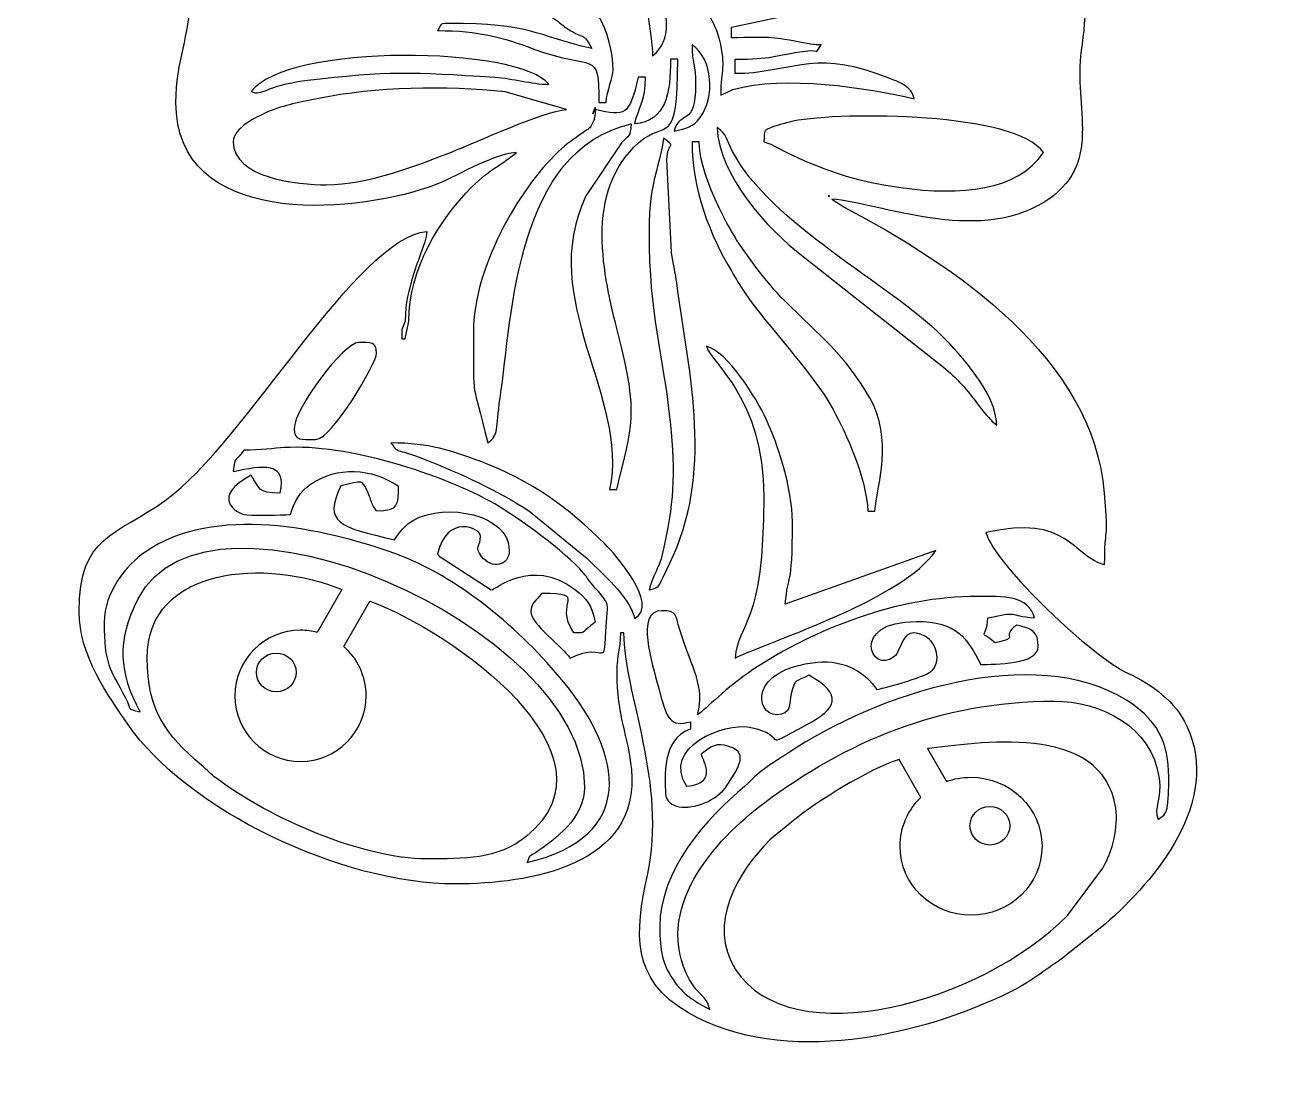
# Model space of a CAD drawing. Header units: centimetres. Extents: x -1 to 124, y -94 to 8.
# Drawn here: x 64.19 to 71.5, y -48.28 to -42.26 of the extents above; entities that cross this region are included whole.
import ezdxf

# ---------------------------------------------------------------- set-up
doc = ezdxf.new("R2010")
doc.units = ezdxf.units.CM
doc.header["$MEASUREMENT"] = 0
doc.layers.add('layer 1', color=7, linetype='Continuous')

msp = doc.modelspace()

# ---------------------------------------------------------------- linework, layer by layer
at = {"layer": 'layer 1', "color": 250}
for points, knots in [([(67.0713, -39.86081), (67.02286, -39.82893), (66.96487, -39.81036), (66.90254, -39.81036), (66.90254, -39.81036), (66.81271, -39.81036), (66.73188, -39.84889), (66.67567, -39.91033), (66.67567, -39.91033), (66.61472, -39.83782), (66.52337, -39.79173), (66.42124, -39.79173), (66.42124, -39.79173), (66.23774, -39.79173), (66.08899, -39.94048), (66.08899, -40.12397), (66.08899, -40.12397), (66.08899, -40.22383), (66.13304, -40.31338), (66.20277, -40.37429), (66.20277, -40.37429), (65.8603, -40.54417), (65.63498, -40.24426), (65.59592, -40.09795), (65.59592, -40.09795), (65.59592, -40.09795), (65.53382, -40.09795), (65.53382, -40.09795), (65.53382, -40.09795), (65.52198, -40.24022), (65.39699, -40.32566), (65.26471, -40.32566), (65.26471, -40.32566), (65.05853, -40.32566), (64.94712, -40.15082), (64.80928, -40.13935), (64.80928, -40.13935), (64.88567, -40.29855), (64.75469, -40.52035), (64.64941, -40.62121), (64.64941, -40.62121), (64.57655, -40.69102), (64.3039, -40.85427), (64.18825, -40.86389), (64.18825, -40.86389), (64.23693, -41.04622), (64.54016, -41.00774), (64.54016, -41.40212), (64.54016, -41.40212), (64.54016, -41.5474), (64.48777, -41.59594), (64.47806, -41.71263), (64.47806, -41.71263), (64.63657, -41.6757), (64.77957, -41.58915), (64.95419, -41.62982), (64.95419, -41.62982), (64.95419, -41.23891), (65.05137, -41.0916), (65.45102, -41.0916), (65.45102, -41.0916), (65.7151, -41.0916), (66.09493, -41.21734), (66.38578, -41.36184), (66.38578, -41.36184), (66.3926, -41.38221), (66.40165, -41.40153), (66.41266, -41.41955), (66.41266, -41.41955), (66.4016, -41.41416), (66.39069, -41.40915), (66.37992, -41.40475), (66.37992, -41.40475), (66.1312, -41.30329), (65.01629, -40.87945), (65.01629, -41.48492), (65.01629, -41.48492), (65.01629, -41.74508), (65.1405, -41.86466), (65.1405, -42.10595), (65.1405, -42.10595), (65.1405, -42.32106), (65.05769, -42.46526), (65.05769, -42.70628), (65.05769, -42.70628), (65.05769, -43.42574), (66.05201, -43.35601), (66.51996, -43.1956), (66.51996, -43.1956), (66.67365, -43.14292), (66.86846, -43.00907), (67.02429, -42.9961), (67.02429, -42.9961), (66.94508, -43.06495), (66.87603, -43.08613), (66.76747, -43.1947), (66.76747, -43.1947), (66.57718, -43.38501), (66.40326, -43.66928), (66.40326, -43.96904), (66.40326, -43.96904), (66.40326, -43.96904), (66.38256, -44.07255), (66.38256, -44.07255), (66.38256, -44.07255), (66.38256, -44.07255), (66.36186, -44.07255), (66.36186, -44.07255), (66.36186, -44.07255), (66.36186, -44.07255), (66.36341, -44.01873), (66.36341, -44.01873), (66.36341, -44.01873), (66.36341, -44.01873), (66.38256, -43.96904), (66.38256, -43.96904), (66.38256, -43.96904), (66.38256, -43.85451), (66.40245, -43.79806), (66.42803, -43.70401), (66.42803, -43.70401), (66.44793, -43.6309), (66.50069, -43.52458), (66.50677, -43.45152), (66.50677, -43.45152), (66.10396, -43.48504), (65.4627, -44.66837), (64.99598, -45.00449), (64.99598, -45.00449), (64.70937, -45.21089), (64.49877, -45.20568), (64.49877, -45.64583), (64.49877, -45.64583), (64.49877, -45.90165), (64.66848, -46.13426), (64.77982, -46.29633), (64.77982, -46.29633), (65.11965, -46.79102), (66.01251, -47.21912), (66.67237, -47.21912), (66.67237, -47.21912), (67.09574, -47.21912), (67.74271, -47.11588), (67.68807, -46.55704), (67.68807, -46.55704), (67.66944, -46.36652), (67.60392, -46.24689), (67.60392, -45.99775), (67.60392, -45.99775), (67.60392, -45.88283), (67.62462, -45.87499), (67.62462, -45.77004), (67.62462, -45.77004), (67.62462, -45.77004), (67.64533, -45.77004), (67.64533, -45.77004), (67.64533, -45.77004), (67.64533, -46.11839), (67.89785, -46.63721), (67.78095, -47.16843), (67.78095, -47.16843), (67.708, -47.49994), (67.68336, -47.77174), (68.01851, -47.96379), (68.01851, -47.96379), (68.57027, -48.27997), (69.35958, -48.09696), (69.88123, -47.84034), (69.88123, -47.84034), (69.99047, -47.7866), (70.07201, -47.719), (70.17094, -47.65393), (70.17094, -47.65393), (70.17094, -47.65393), (70.42428, -47.45184), (70.42428, -47.45184), (70.42428, -47.45184), (70.71813, -47.19305), (71.09723, -46.7425), (70.89615, -46.30751), (70.89615, -46.30751), (70.83215, -46.16906), (70.69489, -46.06446), (70.55818, -46.00374), (70.55818, -46.00374), (70.361, -45.91616), (69.78679, -45.38016), (69.73613, -45.19041), (69.73613, -45.19041), (70.21096, -45.07978), (70.23542, -45.32763), (70.41927, -45.37672), (70.41927, -45.37672), (70.41927, -45.13738), (70.44348, -45.26789), (70.41897, -44.963), (70.41897, -44.963), (70.35628, -44.18347), (69.55611, -43.64884), (68.92156, -43.31384), (68.92156, -43.31384), (68.92156, -43.31384), (68.84599, -43.26521), (68.84599, -43.26521), (68.84599, -43.26521), (69.12654, -43.28855), (69.67435, -43.52411), (70.06703, -43.2856), (70.06703, -43.2856), (70.42388, -43.06886), (70.23774, -42.73056), (70.2862, -42.40773), (70.2862, -42.40773), (70.31662, -42.20505), (70.31576, -41.98458), (70.31576, -41.77473), (70.31576, -41.77473), (70.31576, -41.60611), (70.17204, -41.46422), (70.46066, -41.46422), (70.46066, -41.46422), (70.59342, -41.46422), (70.7236, -41.5567), (70.81165, -41.61008), (70.81165, -41.61008), (71.03073, -41.74289), (70.96957, -41.77748), (71.00393, -41.5107), (71.00393, -41.5107), (71.0456, -41.1871), (71.25621, -41.11482), (71.49572, -40.98809), (71.49572, -40.98809), (71.22198, -40.57931), (71.02573, -40.59009), (71.1645, -39.99444), (71.1645, -39.99444), (70.95634, -40.04294), (70.37786, -40.24977), (70.37786, -39.72533), (70.37786, -39.72533), (70.19882, -39.77314), (69.90488, -40.22464), (69.57052, -39.72533), (69.57052, -39.72533), (69.44723, -39.80789), (69.21278, -39.96051), (69.1979, -40.13935), (69.1979, -40.13935), (69.12598, -40.08666), (69.15656, -40.05157), (69.07821, -39.98992), (69.07821, -39.98992), (69.03322, -39.95452), (68.94172, -39.92073), (68.88738, -39.92069), (68.88738, -39.92069), (68.81721, -39.92063), (68.73746, -39.95702), (68.68953, -40.00359), (68.68953, -40.00359), (68.58658, -40.1036), (68.58778, -40.21547), (68.61827, -40.34636), (68.61827, -40.34636), (68.51671, -40.27195), (68.59678, -40.18697), (68.55617, -40.11865), (68.55617, -40.11865), (68.52395, -40.07468), (68.42062, -40.01515), (68.34916, -40.01515), (68.34916, -40.01515), (68.20702, -40.01515), (68.16374, -40.10401), (68.08005, -40.16005), (68.08005, -40.16005), (67.97028, -40.08655), (67.87759, -40.00856), (67.72813, -39.97374), (67.72813, -39.97374), (67.71482, -40.03087), (67.71815, -40.02039), (67.68672, -40.05654), (67.68672, -40.05654), (67.68881, -39.96317), (67.7102, -39.94718), (67.72813, -39.87023), (67.72813, -39.87023), (67.66974, -39.78304), (67.54854, -39.70381), (67.52112, -39.60112), (67.52112, -39.60112), (67.60422, -39.65677), (67.64802, -39.77732), (67.76953, -39.78743), (67.76953, -39.78743), (67.79225, -39.6899), (67.8443, -39.61783), (67.87513, -39.53867), (67.87513, -39.53867), (67.92055, -39.42208), (67.82255, -39.40952), (67.81093, -39.26991), (67.81093, -39.26991), (67.8537, -39.33979), (67.8674, -39.39015), (67.93514, -39.43551), (67.93514, -39.43551), (67.96678, -39.2997), (68.05177, -39.26705), (68.08005, -39.1457), (68.08005, -39.1457), (68.11846, -39.20099), (68.34041, -39.125), (68.47337, -39.125), (68.47337, -39.125), (68.35624, -39.19931), (68.13535, -39.17269), (68.04677, -39.27803), (68.04677, -39.27803), (68.01384, -39.3172), (67.86481, -39.63038), (67.85233, -39.68392), (67.85233, -39.68392), (68.24504, -39.64479), (68.11478, -39.68392), (68.39056, -39.68392), (68.39056, -39.68392), (68.39056, -39.68392), (67.85233, -39.70463), (67.85233, -39.70463), (67.85233, -39.70463), (67.80654, -39.77302), (67.7513, -39.8422), (67.74883, -39.95304), (67.74883, -39.95304), (67.87908, -39.96388), (67.99232, -40.0599), (68.08005, -40.11865), (68.08005, -40.11865), (68.25909, -39.99876), (68.30192, -39.93296), (68.53547, -40.05654), (68.53547, -40.05654), (68.60762, -40.00823), (68.63269, -39.95703), (68.71269, -39.90256), (68.71269, -39.90256), (68.78635, -39.8524), (68.88027, -39.83295), (68.92879, -39.76673), (68.92879, -39.76673), (68.81823, -39.61584), (68.54809, -39.65644), (68.86342, -39.26664), (68.86342, -39.26664), (68.92018, -39.19647), (69.00642, -39.08638), (69.0944, -39.06289), (69.0944, -39.06289), (69.0944, -39.06289), (69.0944, -39.02149), (69.0944, -39.02149), (69.0944, -39.02149), (68.62825, -39.02149), (68.57687, -38.50164), (68.57687, -38.13135), (68.57687, -38.13135), (68.48625, -38.15554), (68.49393, -38.19513), (68.43696, -38.26054), (68.43696, -38.26054), (68.33646, -38.3759), (68.12007, -38.58677), (67.95584, -38.58677), (67.95584, -38.58677), (67.64775, -38.58677), (67.57268, -38.49697), (67.55517, -38.49748), (67.55517, -38.49748), (67.47018, -38.5), (67.57559, -38.87057), (67.45373, -39.03691), (67.45373, -39.03691), (67.25078, -39.31395), (66.99588, -38.99768), (67.14835, -39.29), (67.14835, -39.29), (67.2184, -39.42431), (67.26964, -39.61804), (67.16069, -39.75849), (67.16069, -39.75849), (67.11961, -39.81144), (67.0963, -39.80463), (67.07517, -39.84935), (67.07517, -39.84935), (67.07409, -39.85164), (67.07237, -39.85779), (67.07157, -39.85999), (67.07157, -39.85999), (67.07157, -39.85999), (67.0713, -39.86081), (67.0713, -39.86081)], [0, 0, 0, 0, 0.0098039, 0.0098039, 0.0098039, 0.0098039, 0.0196078, 0.0196078, 0.0196078, 0.0196078, 0.0294118, 0.0294118, 0.0294118, 0.0294118, 0.0392157, 0.0392157, 0.0392157, 0.0392157, 0.0490196, 0.0490196, 0.0490196, 0.0490196, 0.0588235, 0.0588235, 0.0588235, 0.0588235, 0.0686275, 0.0686275, 0.0686275, 0.0686275, 0.0784314, 0.0784314, 0.0784314, 0.0784314, 0.0882353, 0.0882353, 0.0882353, 0.0882353, 0.0980392, 0.0980392, 0.0980392, 0.0980392, 0.1078431, 0.1078431, 0.1078431, 0.1078431, 0.1176471, 0.1176471, 0.1176471, 0.1176471, 0.127451, 0.127451, 0.127451, 0.127451, 0.1372549, 0.1372549, 0.1372549, 0.1372549, 0.1470588, 0.1470588, 0.1470588, 0.1470588, 0.1568627, 0.1568627, 0.1568627, 0.1568627, 0.1666667, 0.1666667, 0.1666667, 0.1666667, 0.1764706, 0.1764706, 0.1764706, 0.1764706, 0.1862745, 0.1862745, 0.1862745, 0.1862745, 0.1960784, 0.1960784, 0.1960784, 0.1960784, 0.2058824, 0.2058824, 0.2058824, 0.2058824, 0.2156863, 0.2156863, 0.2156863, 0.2156863, 0.2254902, 0.2254902, 0.2254902, 0.2254902, 0.2352941, 0.2352941, 0.2352941, 0.2352941, 0.245098, 0.245098, 0.245098, 0.245098, 0.254902, 0.254902, 0.254902, 0.254902, 0.2647059, 0.2647059, 0.2647059, 0.2647059, 0.2745098, 0.2745098, 0.2745098, 0.2745098, 0.2843137, 0.2843137, 0.2843137, 0.2843137, 0.2941176, 0.2941176, 0.2941176, 0.2941176, 0.3039216, 0.3039216, 0.3039216, 0.3039216, 0.3137255, 0.3137255, 0.3137255, 0.3137255, 0.3235294, 0.3235294, 0.3235294, 0.3235294, 0.3333333, 0.3333333, 0.3333333, 0.3333333, 0.3431373, 0.3431373, 0.3431373, 0.3431373, 0.3529412, 0.3529412, 0.3529412, 0.3529412, 0.3627451, 0.3627451, 0.3627451, 0.3627451, 0.372549, 0.372549, 0.372549, 0.372549, 0.3823529, 0.3823529, 0.3823529, 0.3823529, 0.3921569, 0.3921569, 0.3921569, 0.3921569, 0.4019608, 0.4019608, 0.4019608, 0.4019608, 0.4117647, 0.4117647, 0.4117647, 0.4117647, 0.4215686, 0.4215686, 0.4215686, 0.4215686, 0.4313725, 0.4313725, 0.4313725, 0.4313725, 0.4411765, 0.4411765, 0.4411765, 0.4411765, 0.4509804, 0.4509804, 0.4509804, 0.4509804, 0.4607843, 0.4607843, 0.4607843, 0.4607843, 0.4705882, 0.4705882, 0.4705882, 0.4705882, 0.4803922, 0.4803922, 0.4803922, 0.4803922, 0.4901961, 0.4901961, 0.4901961, 0.4901961, 0.5, 0.5, 0.5, 0.5, 0.5098039, 0.5098039, 0.5098039, 0.5098039, 0.5196078, 0.5196078, 0.5196078, 0.5196078, 0.5294118, 0.5294118, 0.5294118, 0.5294118, 0.5392157, 0.5392157, 0.5392157, 0.5392157, 0.5490196, 0.5490196, 0.5490196, 0.5490196, 0.5588235, 0.5588235, 0.5588235, 0.5588235, 0.5686275, 0.5686275, 0.5686275, 0.5686275, 0.5784314, 0.5784314, 0.5784314, 0.5784314, 0.5882353, 0.5882353, 0.5882353, 0.5882353, 0.5980392, 0.5980392, 0.5980392, 0.5980392, 0.6078431, 0.6078431, 0.6078431, 0.6078431, 0.6176471, 0.6176471, 0.6176471, 0.6176471, 0.627451, 0.627451, 0.627451, 0.627451, 0.6372549, 0.6372549, 0.6372549, 0.6372549, 0.6470588, 0.6470588, 0.6470588, 0.6470588, 0.6568627, 0.6568627, 0.6568627, 0.6568627, 0.6666667, 0.6666667, 0.6666667, 0.6666667, 0.6764706, 0.6764706, 0.6764706, 0.6764706, 0.6862745, 0.6862745, 0.6862745, 0.6862745, 0.6960784, 0.6960784, 0.6960784, 0.6960784, 0.7058824, 0.7058824, 0.7058824, 0.7058824, 0.7156863, 0.7156863, 0.7156863, 0.7156863, 0.7254902, 0.7254902, 0.7254902, 0.7254902, 0.7352941, 0.7352941, 0.7352941, 0.7352941, 0.745098, 0.745098, 0.745098, 0.745098, 0.754902, 0.754902, 0.754902, 0.754902, 0.7647059, 0.7647059, 0.7647059, 0.7647059, 0.7745098, 0.7745098, 0.7745098, 0.7745098, 0.7843137, 0.7843137, 0.7843137, 0.7843137, 0.7941176, 0.7941176, 0.7941176, 0.7941176, 0.8039216, 0.8039216, 0.8039216, 0.8039216, 0.8137255, 0.8137255, 0.8137255, 0.8137255, 0.8235294, 0.8235294, 0.8235294, 0.8235294, 0.8333333, 0.8333333, 0.8333333, 0.8333333, 0.8431373, 0.8431373, 0.8431373, 0.8431373, 0.8529412, 0.8529412, 0.8529412, 0.8529412, 0.8627451, 0.8627451, 0.8627451, 0.8627451, 0.872549, 0.872549, 0.872549, 0.872549, 0.8823529, 0.8823529, 0.8823529, 0.8823529, 0.8921569, 0.8921569, 0.8921569, 0.8921569, 0.9019608, 0.9019608, 0.9019608, 0.9019608, 0.9117647, 0.9117647, 0.9117647, 0.9117647, 0.9215686, 0.9215686, 0.9215686, 0.9215686, 0.9313725, 0.9313725, 0.9313725, 0.9313725, 0.9411765, 0.9411765, 0.9411765, 0.9411765, 0.9509804, 0.9509804, 0.9509804, 0.9509804, 0.9607843, 0.9607843, 0.9607843, 0.9607843, 0.9705882, 0.9705882, 0.9705882, 0.9705882, 0.9803922, 0.9803922, 0.9803922, 0.9803922, 1, 1, 1, 1]), ([(68.19571, -42.34233), (68.16915, -42.23067), (68.10986, -42.19477), (68.10075, -42.08525), (68.10075, -42.08525), (68.3018, -41.97887), (68.38309, -41.90803), (68.6318, -41.78826), (68.6318, -41.78826), (68.80854, -41.70314), (69.34294, -41.53686), (69.50841, -41.62982), (69.50841, -41.62982), (69.48397, -41.69735), (69.54015, -41.64316), (69.44759, -41.6932), (69.44759, -41.6932), (69.44759, -41.6932), (68.51461, -42.02299), (68.51461, -42.02299), (68.51461, -42.02299), (68.43795, -42.05355), (68.24811, -42.1082), (68.20425, -42.16806), (68.20425, -42.16806), (68.38891, -42.16806), (68.43691, -42.15654), (68.58419, -42.11327), (68.58419, -42.11327), (68.92142, -42.0142), (68.83044, -42.04775), (69.0323, -42.06455), (69.0323, -42.06455), (69.0323, -42.06455), (69.0323, -42.10595), (69.0323, -42.10595), (69.0323, -42.10595), (68.95539, -42.11235), (68.91888, -42.13507), (68.83081, -42.15288), (68.83081, -42.15288), (68.83081, -42.15288), (68.26635, -42.27156), (68.26635, -42.27156), (68.26635, -42.27156), (68.26635, -42.27156), (68.26635, -42.33366), (68.26635, -42.33366), (68.26635, -42.33366), (68.36035, -42.33366), (68.4586, -42.32666), (68.55099, -42.33883), (68.55099, -42.33883), (68.61144, -42.3468), (68.70893, -42.3734), (68.78388, -42.37506), (68.78388, -42.37506), (68.73523, -42.44243), (68.79333, -42.39593), (68.69258, -42.4101), (68.69258, -42.4101), (68.51434, -42.43515), (68.49716, -42.45787), (68.28706, -42.45787), (68.28706, -42.45787), (68.28706, -42.45787), (68.28706, -42.54068), (68.28706, -42.54068), (68.28706, -42.54068), (68.58994, -42.54068), (68.73007, -42.40335), (69.1127, -42.54306), (69.1127, -42.54306), (69.25701, -42.59575), (69.30295, -42.61384), (69.32211, -42.68558), (69.32211, -42.68558), (69.04563, -42.62117), (68.57422, -42.5479), (68.27455, -42.63167), (68.27455, -42.63167), (68.27455, -42.63167), (68.20425, -42.66488), (68.20425, -42.66488), (68.20425, -42.66488), (68.20425, -42.50526), (68.23564, -42.51017), (68.19571, -42.34233)], [0, 0, 0, 0, 0.0434783, 0.0434783, 0.0434783, 0.0434783, 0.0869565, 0.0869565, 0.0869565, 0.0869565, 0.1304348, 0.1304348, 0.1304348, 0.1304348, 0.173913, 0.173913, 0.173913, 0.173913, 0.2173913, 0.2173913, 0.2173913, 0.2173913, 0.2608696, 0.2608696, 0.2608696, 0.2608696, 0.3043478, 0.3043478, 0.3043478, 0.3043478, 0.3478261, 0.3478261, 0.3478261, 0.3478261, 0.3913043, 0.3913043, 0.3913043, 0.3913043, 0.4347826, 0.4347826, 0.4347826, 0.4347826, 0.4782609, 0.4782609, 0.4782609, 0.4782609, 0.5217391, 0.5217391, 0.5217391, 0.5217391, 0.5652174, 0.5652174, 0.5652174, 0.5652174, 0.6086957, 0.6086957, 0.6086957, 0.6086957, 0.6521739, 0.6521739, 0.6521739, 0.6521739, 0.6956522, 0.6956522, 0.6956522, 0.6956522, 0.7391304, 0.7391304, 0.7391304, 0.7391304, 0.7826087, 0.7826087, 0.7826087, 0.7826087, 0.826087, 0.826087, 0.826087, 0.826087, 0.8695652, 0.8695652, 0.8695652, 0.8695652, 0.9130435, 0.9130435, 0.9130435, 0.9130435, 1, 1, 1, 1]), ([(67.81093, -42.43717), (67.80971, -42.38243), (67.78484, -42.20373), (67.77467, -42.16292), (67.77467, -42.16292), (67.74733, -42.05323), (67.70802, -42.04078), (67.68672, -41.96104), (67.68672, -41.96104), (67.75108, -41.97823), (67.71549, -41.96665), (67.76706, -42.00491), (67.76706, -42.00491), (67.79584, -42.02627), (67.8124, -42.03452), (67.83229, -42.06389), (67.83229, -42.06389), (67.90497, -42.17118), (67.92509, -42.35353), (67.81093, -42.43717)], [0, 0, 0, 0, 0.1666667, 0.1666667, 0.1666667, 0.1666667, 0.3333333, 0.3333333, 0.3333333, 0.3333333, 0.5, 0.5, 0.5, 0.5, 0.6666667, 0.6666667, 0.6666667, 0.6666667, 1, 1, 1, 1]), ([(66.63097, -42.25086), (67.11365, -42.25086), (67.12223, -42.3173), (67.45902, -42.39576), (67.45902, -42.39576), (67.40597, -42.29552), (67.416, -42.34471), (67.32257, -42.2838), (67.32257, -42.2838), (67.29027, -42.26275), (67.28258, -42.25161), (67.25216, -42.23), (67.25216, -42.23), (67.17375, -42.17428), (67.10459, -42.12364), (67.00892, -42.10063), (67.00892, -42.10063), (66.97279, -42.09194), (66.95263, -42.09376), (66.89931, -42.08603), (66.89931, -42.08603), (66.80196, -42.07193), (66.86709, -42.11182), (66.81728, -42.04385), (66.81728, -42.04385), (67.18534, -42.04385), (67.21771, -42.13595), (67.35551, -42.16806), (67.35551, -42.16806), (67.32333, -42.12), (67.28962, -42.0865), (67.27271, -42.02315), (67.27271, -42.02315), (67.45468, -42.03829), (67.58322, -42.31517), (67.58322, -42.51997), (67.58322, -42.51997), (67.58322, -42.55674), (67.54708, -42.64304), (67.54182, -42.70628), (67.54182, -42.70628), (67.54182, -42.70628), (67.50041, -42.70628), (67.50041, -42.70628), (67.50041, -42.70628), (67.50041, -42.39167), (67.47615, -42.53021), (67.12501, -42.39856), (67.12501, -42.39856), (66.94649, -42.33162), (66.81095, -42.29226), (66.56887, -42.29226), (66.56887, -42.29226), (66.59264, -42.25981), (66.57268, -42.25086), (66.63097, -42.25086)], [0, 0, 0, 0, 0.0666667, 0.0666667, 0.0666667, 0.0666667, 0.1333333, 0.1333333, 0.1333333, 0.1333333, 0.2, 0.2, 0.2, 0.2, 0.2666667, 0.2666667, 0.2666667, 0.2666667, 0.3333333, 0.3333333, 0.3333333, 0.3333333, 0.4, 0.4, 0.4, 0.4, 0.4666667, 0.4666667, 0.4666667, 0.4666667, 0.5333333, 0.5333333, 0.5333333, 0.5333333, 0.6, 0.6, 0.6, 0.6, 0.6666667, 0.6666667, 0.6666667, 0.6666667, 0.7333333, 0.7333333, 0.7333333, 0.7333333, 0.8, 0.8, 0.8, 0.8, 0.8666667, 0.8666667, 0.8666667, 0.8666667, 1, 1, 1, 1]), ([(65.49241, -42.64418), (65.69838, -42.36306), (67.04943, -42.38279), (67.2106, -42.60278), (67.2106, -42.60278), (67.11119, -42.60056), (67.00383, -42.56828), (66.89988, -42.56158), (66.89988, -42.56158), (66.40942, -42.52999), (66.29794, -42.5209), (65.80203, -42.58117), (65.80203, -42.58117), (65.57632, -42.6086), (65.56035, -42.67224), (65.49241, -42.64418)], [0, 0, 0, 0, 0.2, 0.2, 0.2, 0.2, 0.4, 0.4, 0.4, 0.4, 0.6, 0.6, 0.6, 0.6, 1, 1, 1, 1]), ([(68.05934, -42.60278), (68.05934, -42.48785), (68.03864, -42.48002), (68.03864, -42.37506), (68.03864, -42.37506), (68.1612, -42.45713), (68.17173, -42.67871), (68.08524, -42.79429), (68.08524, -42.79429), (68.04352, -42.85005), (68.00711, -42.85512), (67.93514, -42.87189), (67.93514, -42.87189), (67.96858, -42.74667), (68.05934, -42.85353), (68.05934, -42.60278)], [0, 0, 0, 0, 0.2, 0.2, 0.2, 0.2, 0.4, 0.4, 0.4, 0.4, 0.6, 0.6, 0.6, 0.6, 1, 1, 1, 1]), ([(66.77588, -44.03115), (66.77588, -43.66793), (67.0296, -43.21701), (67.26701, -42.99041), (67.26701, -42.99041), (67.31514, -42.94446), (67.35154, -42.92271), (67.40731, -42.88174), (67.40731, -42.88174), (67.44366, -42.85503), (67.44662, -42.86591), (67.46767, -42.81965), (67.46767, -42.81965), (67.48322, -42.7855), (67.46852, -42.82381), (67.47637, -42.78116), (67.47637, -42.78116), (67.47924, -42.76559), (67.48073, -42.75496), (67.48126, -42.74804), (67.48126, -42.74804), (67.65309, -42.78803), (67.67599, -42.78517), (67.72813, -42.56137), (67.72813, -42.56137), (67.72813, -42.56137), (67.76953, -42.56137), (67.76953, -42.56137), (67.76953, -42.56137), (67.76953, -42.70075), (67.73063, -42.73086), (67.70743, -42.83049), (67.70743, -42.83049), (67.88784, -42.81547), (67.91444, -42.65399), (67.91444, -42.45787), (67.91444, -42.45787), (67.91444, -42.45787), (67.95584, -42.45787), (67.95584, -42.45787), (67.95584, -42.45787), (67.95584, -42.9797), (67.88823, -42.79934), (67.7318, -42.93766), (67.7318, -42.93766), (67.4109, -43.22139), (67.52679, -43.70784), (67.61234, -44.04344), (67.61234, -44.04344), (67.73356, -44.51903), (67.69185, -44.5646), (67.60392, -44.942), (67.60392, -44.942), (67.60392, -44.942), (67.56252, -44.942), (67.56252, -44.942), (67.56252, -44.942), (67.67648, -44.40392), (67.14112, -43.84907), (67.42392, -43.25082), (67.42392, -43.25082), (67.42392, -43.25082), (67.63092, -42.94029), (67.63092, -42.94029), (67.63092, -42.94029), (67.67803, -42.88864), (67.67979, -42.91382), (67.68672, -42.83049), (67.68672, -42.83049), (67.02229, -42.98528), (67.00132, -43.91947), (66.93011, -44.41309), (66.93011, -44.41309), (66.90344, -44.59793), (66.92645, -44.62323), (66.85868, -44.67288), (66.85868, -44.67288), (66.76746, -44.28132), (66.77588, -44.4675), (66.77588, -44.03115)], [0, 0, 0, 0, 0.047619, 0.047619, 0.047619, 0.047619, 0.0952381, 0.0952381, 0.0952381, 0.0952381, 0.1428571, 0.1428571, 0.1428571, 0.1428571, 0.1904762, 0.1904762, 0.1904762, 0.1904762, 0.2380952, 0.2380952, 0.2380952, 0.2380952, 0.2857143, 0.2857143, 0.2857143, 0.2857143, 0.3333333, 0.3333333, 0.3333333, 0.3333333, 0.3809524, 0.3809524, 0.3809524, 0.3809524, 0.4285714, 0.4285714, 0.4285714, 0.4285714, 0.4761905, 0.4761905, 0.4761905, 0.4761905, 0.5238095, 0.5238095, 0.5238095, 0.5238095, 0.5714286, 0.5714286, 0.5714286, 0.5714286, 0.6190476, 0.6190476, 0.6190476, 0.6190476, 0.6666667, 0.6666667, 0.6666667, 0.6666667, 0.7142857, 0.7142857, 0.7142857, 0.7142857, 0.7619048, 0.7619048, 0.7619048, 0.7619048, 0.8095238, 0.8095238, 0.8095238, 0.8095238, 0.8571429, 0.8571429, 0.8571429, 0.8571429, 0.9047619, 0.9047619, 0.9047619, 0.9047619, 1, 1, 1, 1]), ([(65.58921, -42.76167), (65.6904, -42.71891), (65.76956, -42.70723), (65.88391, -42.68376), (65.88391, -42.68376), (66.20814, -42.61722), (66.61728, -42.60945), (66.96005, -42.64632), (66.96005, -42.64632), (66.96005, -42.64632), (67.3141, -42.74768), (67.3141, -42.74768), (67.3141, -42.74768), (67.17932, -42.7589), (66.79582, -42.93462), (66.64868, -42.99311), (66.64868, -42.99311), (66.46893, -43.06456), (66.16352, -43.18241), (65.92713, -43.18241), (65.92713, -43.18241), (65.7616, -43.18241), (65.38891, -43.1437), (65.38891, -42.93399), (65.38891, -42.93399), (65.38891, -42.85562), (65.52167, -42.79022), (65.58921, -42.76167)], [0, 0, 0, 0, 0.125, 0.125, 0.125, 0.125, 0.25, 0.25, 0.25, 0.25, 0.375, 0.375, 0.375, 0.375, 0.5, 0.5, 0.5, 0.5, 0.625, 0.625, 0.625, 0.625, 0.75, 0.75, 0.75, 0.75, 1, 1, 1, 1]), ([(67.48126, -42.74804), (67.48074, -42.74792), (67.48023, -42.7478), (67.47972, -42.74768), (67.47972, -42.74768), (67.44504, -42.82127), (67.48476, -42.70194), (67.48126, -42.74804)], [0, 0, 0, 0, 0.3333333, 0.3333333, 0.3333333, 0.3333333, 1, 1, 1, 1]), ([(68.50994, -42.84636), (68.52236, -42.84096), (68.60766, -42.81753), (68.62305, -42.81457), (68.62305, -42.81457), (68.91208, -42.75897), (69.91217, -42.76436), (70.06734, -42.9961), (70.06734, -42.9961), (69.91888, -43.21782), (69.58895, -43.24623), (69.24396, -43.19845), (69.24396, -43.19845), (68.76159, -43.13164), (68.54263, -42.95495), (68.45266, -42.93399), (68.45266, -42.93399), (68.45915, -42.8561), (68.44329, -42.87533), (68.50994, -42.84636)], [0, 0, 0, 0, 0.1666667, 0.1666667, 0.1666667, 0.1666667, 0.3333333, 0.3333333, 0.3333333, 0.3333333, 0.5, 0.5, 0.5, 0.5, 0.6666667, 0.6666667, 0.6666667, 0.6666667, 1, 1, 1, 1]), ([(68.68026, -43.59654), (68.47489, -43.44014), (68.18964, -43.1244), (68.18355, -42.85119), (68.18355, -42.85119), (68.23995, -42.89252), (68.2371, -42.91973), (68.2731, -42.98935), (68.2731, -42.98935), (68.49046, -43.40975), (69.17749, -43.75302), (69.48291, -44.05667), (69.48291, -44.05667), (69.58777, -44.16092), (69.7941, -44.3838), (69.79823, -44.56938), (69.79823, -44.56938), (69.73613, -44.52779), (69.6618, -44.40319), (69.59683, -44.33605), (69.59683, -44.33605), (69.5615, -44.29955), (69.52864, -44.26473), (69.49102, -44.23486), (69.49102, -44.23486), (69.49102, -44.23486), (68.68026, -43.59654), (68.68026, -43.59654)], [0, 0, 0, 0, 0.125, 0.125, 0.125, 0.125, 0.25, 0.25, 0.25, 0.25, 0.375, 0.375, 0.375, 0.375, 0.5, 0.5, 0.5, 0.5, 0.625, 0.625, 0.625, 0.625, 0.75, 0.75, 0.75, 0.75, 1, 1, 1, 1]), ([(67.86834, -45.30992), (67.93258, -45.02502), (67.94419, -44.86257), (67.91186, -44.55125), (67.91186, -44.55125), (67.86881, -44.13665), (67.79023, -43.94852), (67.79023, -43.45152), (67.79023, -43.45152), (67.79023, -43.1456), (67.86096, -43.05833), (67.87303, -42.91329), (67.87303, -42.91329), (67.95703, -42.97484), (67.89374, -42.92749), (67.89374, -43.0375), (67.89374, -43.0375), (67.89374, -43.0375), (67.91958, -43.57058), (67.91958, -43.57058), (67.91958, -43.57058), (67.92388, -43.60375), (67.94577, -43.71342), (67.95028, -43.74689), (67.95028, -43.74689), (68.02345, -44.29011), (68.16672, -44.84804), (67.90776, -45.37004), (67.90776, -45.37004), (67.84107, -45.50447), (67.86415, -45.50189), (67.79023, -45.52163), (67.79023, -45.52163), (67.80941, -45.43931), (67.84834, -45.39864), (67.86834, -45.30992)], [0, 0, 0, 0, 0.1, 0.1, 0.1, 0.1, 0.2, 0.2, 0.2, 0.2, 0.3, 0.3, 0.3, 0.3, 0.4, 0.4, 0.4, 0.4, 0.5, 0.5, 0.5, 0.5, 0.6, 0.6, 0.6, 0.6, 0.7, 0.7, 0.7, 0.7, 0.8, 0.8, 0.8, 0.8, 1, 1, 1, 1]), ([(69.05299, -45.06621), (69.04887, -44.88103), (68.92632, -44.61269), (68.853, -44.47956), (68.853, -44.47956), (68.72879, -44.25401), (68.4696, -43.99562), (68.34488, -43.80772), (68.34488, -43.80772), (68.3125, -43.75893), (68.29433, -43.72854), (68.26551, -43.68007), (68.26551, -43.68007), (68.14455, -43.47666), (68.03864, -43.21158), (68.03864, -42.93399), (68.03864, -42.93399), (68.03864, -42.93399), (68.08005, -42.93399), (68.08005, -42.93399), (68.08005, -42.93399), (68.08005, -43.09865), (68.20255, -43.34037), (68.26684, -43.45103), (68.26684, -43.45103), (68.33814, -43.57376), (68.46906, -43.74868), (68.57162, -43.85009), (68.57162, -43.85009), (68.78041, -44.05656), (68.92422, -44.16785), (69.0656, -44.41186), (69.0656, -44.41186), (69.20267, -44.64842), (69.10609, -44.92575), (69.0944, -45.06621), (69.0944, -45.06621), (69.0944, -45.06621), (69.05299, -45.06621), (69.05299, -45.06621)], [0, 0, 0, 0, 0.0909091, 0.0909091, 0.0909091, 0.0909091, 0.1818182, 0.1818182, 0.1818182, 0.1818182, 0.2727273, 0.2727273, 0.2727273, 0.2727273, 0.3636364, 0.3636364, 0.3636364, 0.3636364, 0.4545455, 0.4545455, 0.4545455, 0.4545455, 0.5454545, 0.5454545, 0.5454545, 0.5454545, 0.6363636, 0.6363636, 0.6363636, 0.6363636, 0.7272727, 0.7272727, 0.7272727, 0.7272727, 0.8181818, 0.8181818, 0.8181818, 0.8181818, 1, 1, 1, 1]), ([(68.83146, -43.25068), (68.83105, -43.25028), (68.82322, -43.24657), (68.82528, -43.24451), (68.82528, -43.24451), (68.82528, -43.24451), (68.83146, -43.25068), (68.83146, -43.25068)], [0, 0, 0, 0, 0.3333333, 0.3333333, 0.3333333, 0.3333333, 1, 1, 1, 1]), ([(65.74083, -44.59008), (65.74083, -44.47597), (66.02617, -44.09325), (66.11344, -44.09325), (66.11344, -44.09325), (66.1806, -44.09325), (66.21695, -44.08509), (66.21695, -44.15535), (66.21695, -44.15535), (66.21695, -44.20739), (65.96143, -44.65218), (65.86503, -44.65218), (65.86503, -44.65218), (65.78116, -44.65218), (65.74083, -44.66368), (65.74083, -44.59008)], [0, 0, 0, 0, 0.2, 0.2, 0.2, 0.2, 0.4, 0.4, 0.4, 0.4, 0.6, 0.6, 0.6, 0.6, 1, 1, 1, 1]), ([(68.28706, -45.91494), (68.30437, -45.70689), (68.45266, -45.73545), (68.45266, -44.9834), (68.45266, -44.9834), (68.45266, -44.40842), (68.14885, -44.2166), (68.12145, -44.11396), (68.12145, -44.11396), (68.2445, -44.14681), (68.4108, -44.41432), (68.46667, -44.53467), (68.46667, -44.53467), (68.53204, -44.67545), (68.61827, -44.93453), (68.61827, -45.12831), (68.61827, -45.12831), (68.61827, -45.53335), (68.59297, -45.41098), (68.57687, -45.60443), (68.57687, -45.60443), (68.57687, -45.60443), (69.44631, -45.29391), (69.44631, -45.29391), (69.44631, -45.29391), (69.25755, -45.5758), (68.51315, -45.80646), (68.28706, -45.91494)], [0, 0, 0, 0, 0.125, 0.125, 0.125, 0.125, 0.25, 0.25, 0.25, 0.25, 0.375, 0.375, 0.375, 0.375, 0.5, 0.5, 0.5, 0.5, 0.625, 0.625, 0.625, 0.625, 0.75, 0.75, 0.75, 0.75, 1, 1, 1, 1]), ([(65.45102, -44.71428), (65.54624, -44.71428), (65.62557, -44.70397), (65.6841, -44.7), (65.6841, -44.7), (66.03992, -44.67589), (66.60321, -44.85379), (66.89954, -45.02535), (66.89954, -45.02535), (67.02848, -45.1), (67.30906, -45.30138), (67.41175, -45.42398), (67.41175, -45.42398), (67.44059, -45.45842), (67.43625, -45.45926), (67.46536, -45.4946), (67.46536, -45.4946), (67.48758, -45.52156), (67.49133, -45.52134), (67.51407, -45.55053), (67.51407, -45.55053), (67.56679, -45.6182), (67.55016, -45.61759), (67.54409, -45.70795), (67.54409, -45.70795), (67.52368, -46.01135), (67.56038, -45.80671), (67.33481, -45.91494), (67.33481, -45.91494), (67.29154, -45.85033), (67.1071, -45.7192), (67.1071, -45.64583), (67.1071, -45.64583), (67.1071, -45.59606), (67.14064, -45.58498), (67.1692, -45.54232), (67.1692, -45.54232), (67.45363, -45.54232), (67.232, -45.5856), (67.35551, -45.77004), (67.35551, -45.77004), (67.44007, -45.77004), (67.39529, -45.76446), (67.47972, -45.70794), (67.47972, -45.70794), (67.45593, -45.60585), (67.43672, -45.57507), (67.35958, -45.51756), (67.35958, -45.51756), (67.10784, -45.32989), (66.90311, -45.52163), (66.87938, -45.52163), (66.87938, -45.52163), (66.87938, -45.52163), (66.57803, -45.32613), (66.57803, -45.32613), (66.57803, -45.32613), (66.57657, -45.31966), (66.57209, -45.31832), (66.56887, -45.31462), (66.56887, -45.31462), (66.62367, -45.07937), (66.81728, -45.16446), (66.81728, -45.21111), (66.81728, -45.21111), (66.81728, -45.27182), (66.78009, -45.27156), (66.82313, -45.32775), (66.82313, -45.32775), (66.88289, -45.40575), (66.98289, -45.38291), (66.98289, -45.29391), (66.98289, -45.29391), (66.98289, -45.08277), (66.61571, -45.01734), (66.4332, -45.11685), (66.4332, -45.11685), (66.38091, -45.14537), (66.34928, -45.18877), (66.32046, -45.23181), (66.32046, -45.23181), (66.00096, -45.15738), (65.90728, -45.13526), (66.00994, -44.92129), (66.00994, -44.92129), (66.13963, -44.89108), (66.13188, -44.87481), (66.17637, -44.98258), (66.17637, -44.98258), (66.17833, -44.98735), (66.17959, -44.9934), (66.18152, -44.99814), (66.18152, -44.99814), (66.18341, -45.00281), (66.18517, -45.00888), (66.18705, -45.01331), (66.18705, -45.01331), (66.18889, -45.01761), (66.19165, -45.02389), (66.19338, -45.02768), (66.19338, -45.02768), (66.20266, -45.04789), (66.20138, -45.04294), (66.21695, -45.06621), (66.21695, -45.06621), (66.34477, -45.06621), (66.34116, -45.03025), (66.34116, -44.92129), (66.34116, -44.92129), (66.18696, -44.81804), (65.98979, -44.80554), (65.83461, -44.91157), (65.83461, -44.91157), (65.77792, -44.9503), (65.73647, -45.01677), (65.72013, -45.0869), (65.72013, -45.0869), (65.65087, -45.0869), (65.53307, -45.09446), (65.47021, -45.0884), (65.47021, -45.0884), (65.39097, -45.08078), (65.26432, -44.97989), (65.49241, -44.85919), (65.49241, -44.85919), (65.54325, -44.9351), (65.52677, -44.9627), (65.65802, -44.9627), (65.65802, -44.9627), (65.70095, -44.77843), (65.55731, -44.79926), (65.38891, -44.83849), (65.38891, -44.83849), (65.39685, -44.74308), (65.40563, -44.78205), (65.45102, -44.71428)], [0, 0, 0, 0, 0.0285714, 0.0285714, 0.0285714, 0.0285714, 0.0571429, 0.0571429, 0.0571429, 0.0571429, 0.0857143, 0.0857143, 0.0857143, 0.0857143, 0.1142857, 0.1142857, 0.1142857, 0.1142857, 0.1428571, 0.1428571, 0.1428571, 0.1428571, 0.1714286, 0.1714286, 0.1714286, 0.1714286, 0.2, 0.2, 0.2, 0.2, 0.2285714, 0.2285714, 0.2285714, 0.2285714, 0.2571429, 0.2571429, 0.2571429, 0.2571429, 0.2857143, 0.2857143, 0.2857143, 0.2857143, 0.3142857, 0.3142857, 0.3142857, 0.3142857, 0.3428571, 0.3428571, 0.3428571, 0.3428571, 0.3714286, 0.3714286, 0.3714286, 0.3714286, 0.4, 0.4, 0.4, 0.4, 0.4285714, 0.4285714, 0.4285714, 0.4285714, 0.4571429, 0.4571429, 0.4571429, 0.4571429, 0.4857143, 0.4857143, 0.4857143, 0.4857143, 0.5142857, 0.5142857, 0.5142857, 0.5142857, 0.5428571, 0.5428571, 0.5428571, 0.5428571, 0.5714286, 0.5714286, 0.5714286, 0.5714286, 0.6, 0.6, 0.6, 0.6, 0.6285714, 0.6285714, 0.6285714, 0.6285714, 0.6571429, 0.6571429, 0.6571429, 0.6571429, 0.6857143, 0.6857143, 0.6857143, 0.6857143, 0.7142857, 0.7142857, 0.7142857, 0.7142857, 0.7428571, 0.7428571, 0.7428571, 0.7428571, 0.7714286, 0.7714286, 0.7714286, 0.7714286, 0.8, 0.8, 0.8, 0.8, 0.8285714, 0.8285714, 0.8285714, 0.8285714, 0.8571429, 0.8571429, 0.8571429, 0.8571429, 0.8857143, 0.8857143, 0.8857143, 0.8857143, 0.9142857, 0.9142857, 0.9142857, 0.9142857, 0.9428571, 0.9428571, 0.9428571, 0.9428571, 1, 1, 1, 1]), ([(66.29975, -44.67288), (66.52223, -44.67288), (66.65168, -44.71816), (66.81472, -44.77895), (66.81472, -44.77895), (67.11466, -44.89078), (67.32157, -45.04487), (67.53674, -45.25759), (67.53674, -45.25759), (67.59041, -45.31066), (67.85375, -45.60503), (67.70743, -45.68724), (67.70743, -45.68724), (67.69017, -45.61315), (67.63857, -45.55128), (67.58857, -45.49558), (67.58857, -45.49558), (67.53813, -45.43939), (67.48752, -45.39484), (67.43318, -45.34045), (67.43318, -45.34045), (67.43318, -45.34045), (67.10347, -45.06983), (67.10347, -45.06983), (67.10347, -45.06983), (66.90753, -44.94187), (66.71189, -44.85408), (66.49487, -44.76758), (66.49487, -44.76758), (66.31078, -44.6942), (66.34986, -44.74126), (66.29975, -44.67288)], [0, 0, 0, 0, 0.1111111, 0.1111111, 0.1111111, 0.1111111, 0.2222222, 0.2222222, 0.2222222, 0.2222222, 0.3333333, 0.3333333, 0.3333333, 0.3333333, 0.4444444, 0.4444444, 0.4444444, 0.4444444, 0.5555556, 0.5555556, 0.5555556, 0.5555556, 0.6666667, 0.6666667, 0.6666667, 0.6666667, 0.7777778, 0.7777778, 0.7777778, 0.7777778, 1, 1, 1, 1]), ([(64.88007, -45.3026), (65.27993, -45.02588), (65.91215, -45.16439), (66.3231, -45.31197), (66.3231, -45.31197), (66.69002, -45.44373), (67.05006, -45.75105), (67.29852, -46.05474), (67.29852, -46.05474), (67.64399, -46.47699), (67.71907, -46.94751), (67.0864, -47.09491), (67.0864, -47.09491), (67.10446, -47.04501), (67.09344, -47.06819), (67.13443, -47.03943), (67.13443, -47.03943), (67.24357, -46.96285), (67.41761, -46.8434), (67.41761, -46.66019), (67.41761, -46.66019), (67.41761, -45.73446), (65.23958, -44.78537), (64.83981, -45.57286), (64.83981, -45.57286), (64.71584, -45.81705), (64.73129, -45.99981), (64.85068, -46.22546), (64.85068, -46.22546), (64.76886, -46.20362), (64.80539, -46.21649), (64.76663, -46.14391), (64.76663, -46.14391), (64.67668, -45.97548), (64.64367, -45.95048), (64.64367, -45.70794), (64.64367, -45.70794), (64.64367, -45.53645), (64.77151, -45.37774), (64.88007, -45.3026)], [0, 0, 0, 0, 0.0909091, 0.0909091, 0.0909091, 0.0909091, 0.1818182, 0.1818182, 0.1818182, 0.1818182, 0.2727273, 0.2727273, 0.2727273, 0.2727273, 0.3636364, 0.3636364, 0.3636364, 0.3636364, 0.4545455, 0.4545455, 0.4545455, 0.4545455, 0.5454545, 0.5454545, 0.5454545, 0.5454545, 0.6363636, 0.6363636, 0.6363636, 0.6363636, 0.7272727, 0.7272727, 0.7272727, 0.7272727, 0.8181818, 0.8181818, 0.8181818, 0.8181818, 1, 1, 1, 1]), ([(66.17802, -45.58642), (66.17802, -45.58642), (66.0271, -45.84783), (66.0271, -45.84783), (66.0271, -45.84783), (66.10635, -45.91726), (66.15639, -46.0192), (66.15639, -46.13284), (66.15639, -46.13284), (66.15639, -46.34205), (65.98678, -46.51166), (65.77756, -46.51166), (65.77756, -46.51166), (65.56834, -46.51166), (65.39873, -46.34205), (65.39873, -46.13284), (65.39873, -46.13284), (65.39873, -45.92362), (65.56834, -45.75401), (65.77756, -45.75401), (65.77756, -45.75401), (65.81094, -45.75401), (65.8433, -45.75834), (65.87413, -45.76645), (65.87413, -45.76645), (65.87413, -45.76645), (66.0166, -45.51968), (66.0166, -45.51968), (66.0166, -45.51968), (65.58377, -45.33775), (64.89209, -45.38319), (64.89209, -45.91494), (64.89209, -45.91494), (64.89209, -46.20983), (64.99637, -46.3593), (65.20556, -46.53302), (65.20556, -46.53302), (65.24172, -46.56304), (65.25353, -46.58051), (65.29363, -46.61056), (65.29363, -46.61056), (65.6038, -46.84288), (66.13741, -47.07421), (66.50677, -47.07421), (66.50677, -47.07421), (66.71701, -47.07421), (66.91645, -47.07876), (67.0812, -46.9448), (67.0812, -46.9448), (67.66092, -46.47347), (66.65047, -45.75749), (66.17802, -45.58642)], [0, 0, 0, 0, 0.0714286, 0.0714286, 0.0714286, 0.0714286, 0.1428571, 0.1428571, 0.1428571, 0.1428571, 0.2142857, 0.2142857, 0.2142857, 0.2142857, 0.2857143, 0.2857143, 0.2857143, 0.2857143, 0.3571429, 0.3571429, 0.3571429, 0.3571429, 0.4285714, 0.4285714, 0.4285714, 0.4285714, 0.5, 0.5, 0.5, 0.5, 0.5714286, 0.5714286, 0.5714286, 0.5714286, 0.6428571, 0.6428571, 0.6428571, 0.6428571, 0.7142857, 0.7142857, 0.7142857, 0.7142857, 0.7857143, 0.7857143, 0.7857143, 0.7857143, 0.8571429, 0.8571429, 0.8571429, 0.8571429, 1, 1, 1, 1]), ([(68.39053, -45.9819), (68.74269, -45.74755), (69.2241, -45.55876), (69.68558, -45.55876), (69.68558, -45.55876), (69.83226, -45.55876), (69.98161, -45.55119), (70.0168, -45.68296), (70.0168, -45.68296), (69.8565, -45.66963), (69.92711, -45.64116), (69.74768, -45.68296), (69.74768, -45.68296), (69.73651, -45.81721), (69.68745, -45.74298), (69.78909, -45.82787), (69.78909, -45.82787), (69.94433, -45.7917), (69.81164, -45.79883), (69.91329, -45.72436), (69.91329, -45.72436), (70.00488, -45.7457), (70.0375, -45.76425), (70.0375, -45.84857), (70.0375, -45.84857), (70.0375, -45.95349), (69.78661, -45.95029), (69.70628, -45.95208), (69.70628, -45.95208), (69.62505, -45.79855), (69.57104, -45.70366), (69.33366, -45.70366), (69.33366, -45.70366), (68.94591, -45.70366), (69.07094, -46.01302), (69.20416, -45.90844), (69.20416, -45.90844), (69.25338, -45.86981), (69.24607, -45.72452), (69.37489, -45.78376), (69.37489, -45.78376), (69.4422, -45.81472), (69.48268, -45.9129), (69.42877, -45.98334), (69.42877, -45.98334), (69.39898, -46.02226), (69.1664, -46.0829), (69.10595, -46.09698), (69.10595, -46.09698), (69.04117, -46.00024), (68.92111, -45.92336), (68.76216, -45.93901), (68.76216, -45.93901), (68.35685, -45.97892), (68.40645, -46.24189), (68.52632, -46.24189), (68.52632, -46.24189), (68.61531, -46.24189), (68.59759, -46.18011), (68.61196, -46.12052), (68.61196, -46.12052), (68.6335, -46.03118), (68.63579, -46.05484), (68.71263, -46.01418), (68.71263, -46.01418), (68.91783, -46.12276), (68.86987, -46.21057), (68.70569, -46.29706), (68.70569, -46.29706), (68.39595, -46.46023), (68.62797, -46.36397), (68.36972, -46.31406), (68.36972, -46.31406), (68.22774, -46.28661), (67.85737, -46.42979), (68.0088, -46.65591), (68.0088, -46.65591), (68.18803, -46.641), (68.10001, -46.50571), (68.0916, -46.4696), (68.0916, -46.4696), (68.13474, -46.44071), (68.16133, -46.40503), (68.22547, -46.41795), (68.22547, -46.41795), (68.38045, -46.44914), (68.3061, -46.54902), (68.24042, -46.65072), (68.24042, -46.65072), (68.21247, -46.694), (68.16392, -46.72907), (68.11149, -46.75095), (68.11149, -46.75095), (68.01131, -46.79275), (67.8969, -46.78644), (67.88459, -46.69732), (67.88459, -46.69732), (67.88459, -46.60218), (67.86013, -46.386), (68.0295, -46.3247), (68.0295, -46.3247), (68.0295, -46.3247), (68.0295, -46.28329), (68.0295, -46.28329), (68.0295, -46.28329), (67.9103, -46.31106), (67.89575, -46.27938), (67.84291, -46.07656), (67.84291, -46.07656), (67.81101, -45.95412), (67.7064, -45.64156), (67.86389, -45.64156), (67.86389, -45.64156), (67.95428, -45.64156), (67.94072, -45.66637), (67.96611, -45.74636), (67.96611, -45.74636), (68.04574, -45.99725), (68.11189, -46.07069), (68.0709, -46.24189), (68.0709, -46.24189), (68.12127, -46.20816), (68.23417, -46.08595), (68.39053, -45.9819)], [0, 0, 0, 0, 0.03125, 0.03125, 0.03125, 0.03125, 0.0625, 0.0625, 0.0625, 0.0625, 0.09375, 0.09375, 0.09375, 0.09375, 0.125, 0.125, 0.125, 0.125, 0.15625, 0.15625, 0.15625, 0.15625, 0.1875, 0.1875, 0.1875, 0.1875, 0.21875, 0.21875, 0.21875, 0.21875, 0.25, 0.25, 0.25, 0.25, 0.28125, 0.28125, 0.28125, 0.28125, 0.3125, 0.3125, 0.3125, 0.3125, 0.34375, 0.34375, 0.34375, 0.34375, 0.375, 0.375, 0.375, 0.375, 0.40625, 0.40625, 0.40625, 0.40625, 0.4375, 0.4375, 0.4375, 0.4375, 0.46875, 0.46875, 0.46875, 0.46875, 0.5, 0.5, 0.5, 0.5, 0.53125, 0.53125, 0.53125, 0.53125, 0.5625, 0.5625, 0.5625, 0.5625, 0.59375, 0.59375, 0.59375, 0.59375, 0.625, 0.625, 0.625, 0.625, 0.65625, 0.65625, 0.65625, 0.65625, 0.6875, 0.6875, 0.6875, 0.6875, 0.71875, 0.71875, 0.71875, 0.71875, 0.75, 0.75, 0.75, 0.75, 0.78125, 0.78125, 0.78125, 0.78125, 0.8125, 0.8125, 0.8125, 0.8125, 0.84375, 0.84375, 0.84375, 0.84375, 0.875, 0.875, 0.875, 0.875, 0.90625, 0.90625, 0.90625, 0.90625, 0.9375, 0.9375, 0.9375, 0.9375, 1, 1, 1, 1]), ([(65.6378, -46.10939), (65.70126, -46.10939), (65.75269, -46.05941), (65.75269, -45.99776), (65.75269, -45.99776), (65.75269, -45.93611), (65.70126, -45.88613), (65.6378, -45.88613), (65.6378, -45.88613), (65.57434, -45.88613), (65.52291, -45.93611), (65.52291, -45.99776), (65.52291, -45.99776), (65.52291, -46.05941), (65.57434, -46.10939), (65.6378, -46.10939)], [0, 0, 0, 0, 0.2, 0.2, 0.2, 0.2, 0.4, 0.4, 0.4, 0.4, 0.6, 0.6, 0.6, 0.6, 1, 1, 1, 1]), ([(68.58928, -46.46558), (69.11241, -46.11561), (70.01397, -45.82502), (70.54807, -46.15876), (70.54807, -46.15876), (70.75941, -46.29081), (70.79188, -46.43757), (70.79188, -46.63949), (70.79188, -46.63949), (70.79188, -46.82866), (70.76506, -46.82065), (70.72978, -46.8465), (70.72978, -46.8465), (70.70208, -46.77944), (70.75409, -46.73111), (70.73634, -46.60823), (70.73634, -46.60823), (70.69314, -46.30903), (70.39766, -46.16336), (70.12945, -46.16336), (70.12945, -46.16336), (69.46464, -46.16336), (68.9185, -46.40517), (68.4585, -46.74882), (68.4585, -46.74882), (68.16466, -46.96834), (67.80704, -47.36872), (68.02406, -47.77193), (68.02406, -47.77193), (68.07362, -47.86401), (68.11949, -47.8588), (68.14215, -47.94365), (68.14215, -47.94365), (68.06384, -47.90221), (67.99767, -47.86513), (67.94277, -47.79111), (67.94277, -47.79111), (67.86495, -47.68619), (67.85233, -47.59853), (67.85233, -47.46753), (67.85233, -47.46753), (67.85233, -47.13712), (68.12109, -46.84155), (68.34323, -46.65426), (68.34323, -46.65426), (68.39738, -46.60861), (68.39954, -46.59238), (68.46462, -46.54794), (68.46462, -46.54794), (68.51382, -46.51435), (68.53953, -46.49886), (68.58928, -46.46558)], [0, 0, 0, 0, 0.0714286, 0.0714286, 0.0714286, 0.0714286, 0.1428571, 0.1428571, 0.1428571, 0.1428571, 0.2142857, 0.2142857, 0.2142857, 0.2142857, 0.2857143, 0.2857143, 0.2857143, 0.2857143, 0.3571429, 0.3571429, 0.3571429, 0.3571429, 0.4285714, 0.4285714, 0.4285714, 0.4285714, 0.5, 0.5, 0.5, 0.5, 0.5714286, 0.5714286, 0.5714286, 0.5714286, 0.6428571, 0.6428571, 0.6428571, 0.6428571, 0.7142857, 0.7142857, 0.7142857, 0.7142857, 0.7857143, 0.7857143, 0.7857143, 0.7857143, 0.8571429, 0.8571429, 0.8571429, 0.8571429, 1, 1, 1, 1]), ([(69.23434, -46.50145), (69.23434, -46.50145), (69.36025, -46.71953), (69.36025, -46.71953), (69.36025, -46.71953), (69.28585, -46.79163), (69.2398, -46.89134), (69.2398, -47.00151), (69.2398, -47.00151), (69.2398, -47.22145), (69.42331, -47.39975), (69.64968, -47.39975), (69.64968, -47.39975), (69.87605, -47.39975), (70.05956, -47.22145), (70.05956, -47.00151), (70.05956, -47.00151), (70.05956, -46.78157), (69.87605, -46.60327), (69.64968, -46.60327), (69.64968, -46.60327), (69.59963, -46.60327), (69.55167, -46.612), (69.50733, -46.62796), (69.50733, -46.62796), (69.50733, -46.62796), (69.39767, -46.43801), (69.39767, -46.43801), (69.39767, -46.43801), (69.66394, -46.40778), (70.41236, -46.2758), (70.48578, -46.7816), (70.48578, -46.7816), (70.50142, -46.88935), (70.46811, -47.02683), (70.41099, -47.12804), (70.41099, -47.12804), (70.41099, -47.12804), (70.20746, -47.40063), (70.20746, -47.40063), (70.20746, -47.40063), (69.70474, -47.90876), (68.611, -48.20734), (68.29, -47.71299), (68.29, -47.71299), (68.121, -47.45273), (68.30306, -47.14969), (68.48803, -46.96466), (68.48803, -46.96466), (68.48803, -46.96466), (68.62453, -46.85275), (68.62453, -46.85275), (68.62453, -46.85275), (68.74729, -46.75205), (69.05574, -46.55479), (69.23434, -46.50145)], [0, 0, 0, 0, 0.0666667, 0.0666667, 0.0666667, 0.0666667, 0.1333333, 0.1333333, 0.1333333, 0.1333333, 0.2, 0.2, 0.2, 0.2, 0.2666667, 0.2666667, 0.2666667, 0.2666667, 0.3333333, 0.3333333, 0.3333333, 0.3333333, 0.4, 0.4, 0.4, 0.4, 0.4666667, 0.4666667, 0.4666667, 0.4666667, 0.5333333, 0.5333333, 0.5333333, 0.5333333, 0.6, 0.6, 0.6, 0.6, 0.6666667, 0.6666667, 0.6666667, 0.6666667, 0.7333333, 0.7333333, 0.7333333, 0.7333333, 0.8, 0.8, 0.8, 0.8, 0.8666667, 0.8666667, 0.8666667, 0.8666667, 1, 1, 1, 1]), ([(69.75836, -46.99435), (69.82182, -46.99435), (69.87325, -46.94438), (69.87325, -46.88273), (69.87325, -46.88273), (69.87325, -46.82108), (69.82182, -46.7711), (69.75836, -46.7711), (69.75836, -46.7711), (69.69491, -46.7711), (69.64347, -46.82108), (69.64347, -46.88273), (69.64347, -46.88273), (69.64347, -46.94438), (69.69491, -46.99435), (69.75836, -46.99435)], [0, 0, 0, 0, 0.2, 0.2, 0.2, 0.2, 0.4, 0.4, 0.4, 0.4, 0.6, 0.6, 0.6, 0.6, 1, 1, 1, 1])]:
    msp.add_open_spline(points, degree=3, knots=knots, dxfattribs=at)

doc.saveas('drawing.dxf')
